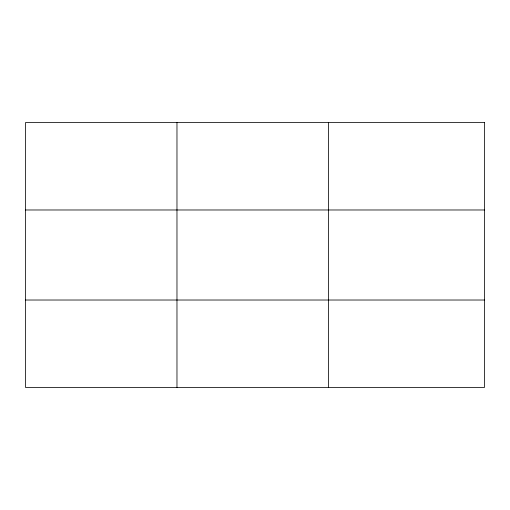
<?xml version="1.0" encoding="UTF-8"?>
<svg xmlns="http://www.w3.org/2000/svg" width="510" height="510" viewBox="0 0 510 510"><rect width="100%" height="100%" fill="white"/><g stroke="black" fill="none" stroke-linecap="round" stroke-linejoin="round"><path stroke-width="0.76" d="M176.97 387.421L176.97 122.578M328.44 387.421L328.44 122.578M25.5 209.98L484.5 209.98M25.5 300.02L484.5 300.02M484.5 122.578L484.5 387.421L25.5 387.421L25.5 122.578L484.5 122.578"/></g></svg>
